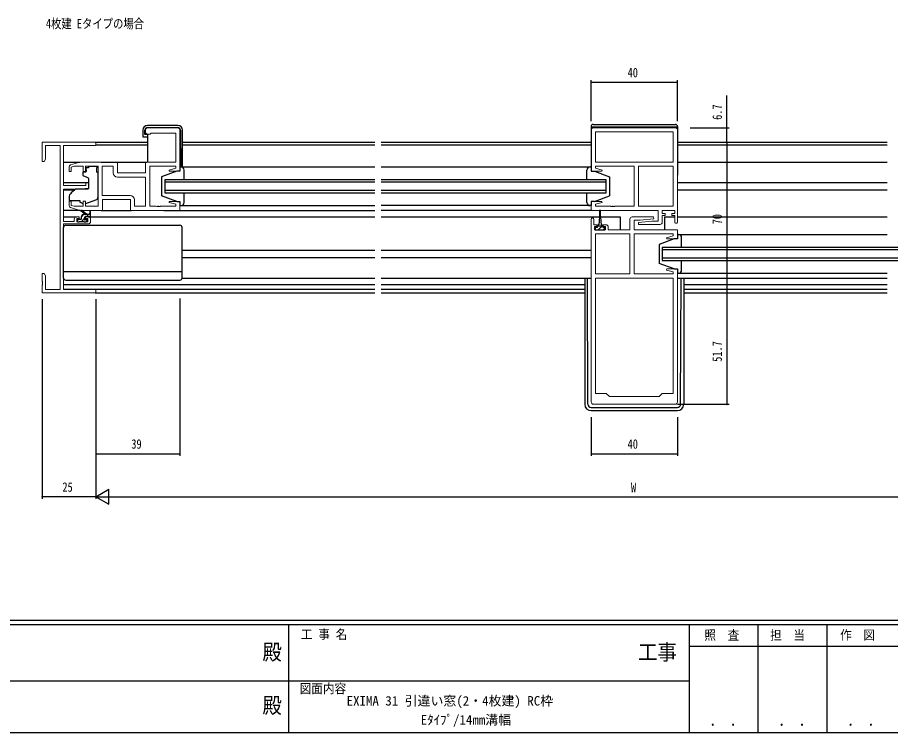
# Model space of a CAD drawing. Units: millimetres, scale not verified. Extents: x -567 to 567, y -403 to 403.
# Drawn here: x -138.6 to 266.9, y -403 to -70.9 of the extents above; entities that cross this region are included whole.
import ezdxf
from ezdxf.enums import TextEntityAlignment as Align

# ---------------------------------------------------------------- set-up
doc = ezdxf.new("R2010")
doc.units = ezdxf.units.MM
doc.header["$LTSCALE"] = 2
for name, color, linetype in [('0-1_USER1', 3, 'Continuous'), ('0-3_YKK_12', 2, 'Continuous'), ('0-4_YKK_13', 4, 'Continuous'), ('0-6_YKK_D', 6, 'Continuous'), ('0-7_YKK_ZWAK', 7, 'Continuous')]:
    doc.layers.add(name, color=color, linetype=linetype)
doc.layers.add('0-2_YKK_11', color=7, linetype='Continuous', lineweight=18)
doc.styles.add('ＭＳ ゴシック', font='')
doc.styles.get('ＭＳ ゴシック').set_extended_font_data('MS Gothic')

msp = doc.modelspace()

# ---------------------------------------------------------------- linework, layer by layer
at = {"layer": '0-2_YKK_11'}
for p, q in [((-79.133, -123.121), (-79.133, -124.121)), ((-64.133, -122.121), (-78.133, -122.121)), ((166.867, -122.121), (128.867, -122.121)), ((165.937, -124.051), (129.797, -124.051)), ((167.867, -165.921), (167.867, -123.121)), ((149.867, -140.051), (149.867, -158.591)), ((-104.633, -165.821), (-104.633, -164.521)), ((127.867, -164.621), (127.867, -249.521)), ((145.867, -189.991), (145.867, -171.451)), ((165.937, -245.521), (165.937, -191.921)), ((128.867, -250.521), (166.867, -250.521))]:
    msp.add_line(p, q, dxfattribs=at)
for points in [[(-78.133, -125.121), (-76.933, -125.121), (-76.633, -124.821), (-76.433, -124.621), (-65.063, -124.621), (-65.063, -138.121), (-79.133, -138.121), (-79.133, -143.121), (-92.133, -143.121), (-92.133, -138.121), (-109.633, -138.121), (-113.921, -139.407)], [(-86.133, -160.521), (-63.133, -160.521), (-63.133, -156.321), (-68.094, -156.321), (-68.163, -156.844), (-65.063, -157.674), (-65.063, -158.591), (-72.175, -158.591), (-72.358, -158.711), (-72.908, -158.711), (-73.092, -158.591), (-73.175, -158.591), (-73.358, -158.711), (-73.908, -158.711), (-74.092, -158.591), (-77.133, -158.591), (-77.133, -140.051), (-65.063, -140.051), (-65.063, -140.968), (-68.163, -141.799), (-68.094, -142.321), (-63.133, -142.321), (-63.133, -123.121)], [(127.867, -123.121), (127.867, -142.321), (132.827, -142.321), (132.896, -141.799), (129.797, -140.968), (129.797, -140.051), (147.867, -140.051), (147.867, -158.591), (138.825, -158.591), (138.642, -158.711), (138.092, -158.711), (137.908, -158.591), (137.825, -158.591), (137.642, -158.711), (137.092, -158.711), (136.908, -158.591), (129.797, -158.591), (129.797, -157.674), (132.896, -156.844), (132.827, -156.321), (127.867, -156.321), (127.867, -160.521), (158.937, -160.521), (158.937, -165.521), (156.06, -165.521), (149.847, -166.065), (149.889, -167.021), (159.867, -167.021)], [(-112.233, -164.521), (-112.233, -165.621), (-117.133, -165.621), (-117.133, -150.621), (-110.133, -150.621), (-105.633, -150.228), (-105.633, -147.621), (-106.833, -147.621), (-106.833, -148.921), (-117.133, -148.921), (-117.133, -130.451), (-102.133, -130.451), (-102.133, -128.821), (-127.133, -128.821), (-127.133, -137.821), (-126.133, -137.821), (-125.503, -136.73), (-125.503, -130.451), (-118.763, -130.451)], [(-118.763, -130.451), (-118.763, -197.191), (-125.503, -197.191), (-125.503, -190.912), (-126.133, -189.821), (-127.133, -189.821), (-127.133, -193.363), (-127.013, -193.546), (-127.013, -194.096), (-127.133, -194.279), (-127.133, -194.363), (-127.013, -194.546), (-127.013, -195.096), (-127.133, -195.279), (-127.133, -198.821), (-102.133, -198.821), (-102.133, -197.191), (-117.133, -197.191), (-117.133, -166.821), (-105.633, -166.821)], [(-114.633, -140.365), (-114.633, -142.421), (-113.633, -142.421), (-113.633, -140.47), (-112.238, -140.051), (-108.033, -140.051), (-108.033, -142.421), (-107.033, -142.421), (-107.033, -140.051), (-101.133, -140.051), (-101.133, -158.591), (-107.033, -158.591), (-107.033, -156.221), (-108.033, -156.221), (-108.033, -158.591), (-112.238, -158.591), (-113.633, -158.173), (-113.633, -156.221), (-114.633, -156.221), (-114.633, -158.277)], [(-99.203, -140.051), (-99.203, -153.591), (-86.203, -153.591)], [(-94.063, -143.051), (-94.063, -140.051), (-99.203, -140.051), (-99.203, -153.591)], [(-84.203, -155.591), (-84.203, -158.591), (-79.133, -158.591), (-79.133, -145.051), (-92.063, -145.051)], [(-113.921, -159.235), (-109.633, -160.521), (-99.133, -160.521), (-99.133, -155.521), (-86.133, -155.521), (-86.133, -160.521)], [(160.867, -166.021), (160.867, -162.821), (162.267, -162.821), (162.267, -162.021), (160.867, -162.021), (160.867, -160.521), (166.667, -160.521), (166.667, -162.021), (165.267, -162.021), (165.267, -162.821), (166.667, -162.821), (166.667, -165.921)], [(-105.633, -163.521), (-106.933, -163.521), (-106.933, -164.321), (-105.833, -164.321), (-105.833, -165.821), (-111.033, -165.821), (-111.033, -164.321), (-109.933, -164.321), (-109.933, -163.521), (-111.233, -163.521)], [(134.767, -167.221), (133.467, -167.221), (133.467, -168.021), (134.567, -168.021), (134.567, -169.521), (129.367, -169.521), (129.367, -168.021), (130.467, -168.021), (130.467, -167.221), (129.067, -167.221), (129.067, -164.621)], [(145.867, -164.521), (145.867, -169.521), (135.767, -169.521), (135.767, -168.221)], [(167.867, -249.521), (167.867, -187.721), (162.906, -187.721), (162.837, -188.244), (165.937, -189.074), (165.937, -189.991), (147.867, -189.991), (147.867, -171.451), (156.908, -171.451), (157.092, -171.331), (157.642, -171.331), (157.825, -171.451), (157.908, -171.451), (158.092, -171.331), (158.642, -171.331), (158.825, -171.451), (165.937, -171.451), (165.937, -172.368), (162.837, -173.199), (162.906, -173.721), (167.867, -173.721), (167.867, -169.521), (147.797, -169.521), (147.797, -165.021), (150.674, -165.021), (156.887, -164.478), (156.845, -163.521), (146.867, -163.521)]]:
    msp.add_lwpolyline(points, dxfattribs=at)
for points in [[(165.937, -124.051), (129.797, -124.051), (129.797, -138.121), (165.937, -138.121)], [(149.867, -140.051), (149.867, -158.591), (165.937, -158.591), (165.937, -140.051)], [(145.867, -189.991), (145.867, -171.451), (129.797, -171.451), (129.797, -189.991)], [(165.937, -245.521), (165.937, -191.921), (129.797, -191.921), (129.797, -245.521), (134.867, -245.521), (136.367, -247.021), (159.367, -247.021), (160.867, -245.521)]]:
    msp.add_lwpolyline(points, close=True, dxfattribs=at)
for centre, radius, start, end in [((-78.133, -123.121), 1, 90.00001, 179.99999), ((-78.133, -124.121), 1, 180.00001, 269.99999), ((-64.133, -123.121), 1, 0.00001, 89.99999), ((128.867, -123.121), 1, 90.00001, 179.99999), ((166.867, -123.121), 1, 0.00001, 89.99999), ((-113.633, -140.365), 1, 106.69926, 180.00004), ((-92.063, -143.051), 2, 180.00001, 269.99999), ((-86.203, -155.591), 2, 0.00001, 89.99999), ((-113.633, -158.277), 1, 179.99996, 253.30074), ((-111.233, -164.521), 1, 90.00001, 179.99999), ((-105.633, -164.521), 1, 0.00001, 89.99999), ((-105.633, -165.821), 1, 270.00001, 359.99999), ((128.467, -164.621), 0.6, 359.99999, 180.00001), ((146.867, -164.521), 1, 90.00001, 179.99999), ((159.867, -166.021), 1, 270.00001, 359.99999), ((167.267, -165.921), 0.6, 179.99999, 0.00001), ((134.767, -168.221), 1, 0.00001, 89.99999), ((128.867, -249.521), 1, 180.00001, 269.99999), ((166.867, -249.521), 1, 270.00001, 359.99999)]:
    msp.add_arc(centre, radius, start, end, dxfattribs=at)
at = {"layer": '0-3_YKK_12'}
for p, q in [((-102.433, -128.821), (-78.159, -128.821)), ((-61.859, -128.821), (27.367, -128.821)), ((30.367, -128.821), (127.767, -128.821)), ((167.967, -128.821), (265.367, -128.821)), ((-78.159, -130.221), (-102.133, -130.221)), ((27.367, -130.221), (-61.859, -130.221)), ((127.767, -130.221), (30.367, -130.221)), ((265.367, -130.221), (167.967, -130.221)), ((-117.133, -138.121), (-109.56, -138.121)), ((-99.633, -138.121), (-78.633, -138.121)), ((167.967, -138.121), (265.367, -138.121)), ((-117.133, -147.621), (-105.633, -147.621)), ((-70.133, -146.321), (-70.133, -152.321)), ((27.367, -146.321), (-70.133, -146.321)), ((-70.133, -147.321), (27.367, -147.321)), ((134.867, -146.321), (30.367, -146.321)), ((30.367, -147.321), (134.867, -147.321)), ((134.867, -152.321), (134.867, -146.321)), ((167.867, -147.621), (265.367, -147.621)), ((-117.133, -151.021), (-112.01, -151.021)), ((27.367, -151.321), (-70.133, -151.321)), ((-70.133, -152.321), (27.367, -152.321)), ((134.867, -151.321), (30.367, -151.321)), ((30.367, -152.321), (134.867, -152.321)), ((167.867, -151.021), (265.367, -151.021)), ((-70.633, -160.521), (27.367, -160.521)), ((128.367, -160.521), (30.367, -160.521)), ((-117.133, -163.521), (-111.233, -163.521)), ((-105.633, -163.521), (27.367, -163.521)), ((30.367, -163.521), (131.717, -163.521)), ((132.217, -163.521), (141.367, -163.521)), ((141.367, -163.521), (141.367, -169.521)), ((161.867, -163.521), (161.867, -169.521)), ((161.867, -163.521), (166.667, -163.521)), ((167.867, -163.521), (265.367, -163.521)), ((160.867, -177.721), (160.867, -183.721)), ((265.367, -177.721), (160.867, -177.721)), ((365.867, -177.721), (261.367, -177.721)), ((-62.133, -179.021), (27.367, -179.021)), ((-62.133, -182.421), (27.367, -182.421)), ((30.367, -179.021), (127.867, -179.021)), ((30.367, -182.421), (127.867, -182.421)), ((160.867, -178.721), (265.367, -178.721)), ((261.367, -178.721), (365.867, -178.721)), ((265.367, -182.721), (160.867, -182.721)), ((160.867, -183.721), (265.367, -183.721)), ((365.867, -182.721), (261.367, -182.721)), ((261.367, -183.721), (365.867, -183.721)), ((167.867, -191.921), (265.367, -191.921)), ((-117.133, -194.921), (27.367, -194.921)), ((27.367, -197.191), (-116.833, -197.191)), ((30.367, -194.921), (124.867, -194.921)), ((124.867, -197.191), (30.367, -197.191)), ((170.867, -194.921), (265.367, -194.921)), ((265.367, -197.191), (170.867, -197.191)), ((-102.433, -198.821), (27.367, -198.821)), ((30.367, -198.821), (124.867, -198.821)), ((170.867, -198.821), (265.367, -198.821))]:
    msp.add_line(p, q, dxfattribs=at)
at = {"layer": '0-4_YKK_13'}
for p, q in [((-64.059, -121.021), (-78.159, -121.021)), ((127.767, -121.621), (127.767, -140.321)), ((128.767, -120.621), (166.967, -120.621)), ((167.967, -121.621), (167.967, -144.117)), ((-80.359, -123.221), (-80.359, -126.321)), ((-79.359, -125.321), (-79.359, -123.221)), ((-78.159, -125.321), (-79.359, -125.321)), ((-78.159, -122.021), (-64.107, -122.021)), ((-78.159, -125.321), (-78.159, -138.121)), ((-62.907, -123.211), (-62.759, -140.121)), ((-61.859, -139.621), (-61.859, -123.221)), ((167.967, -121.821), (127.767, -121.821)), ((-80.359, -126.321), (-79.859, -126.321)), ((-79.859, -126.321), (-78.159, -126.321)), ((-106.703, -141.721), (-106.703, -140.721)), ((-105.533, -140.721), (-106.703, -140.721)), ((-106.703, -141.721), (-106.703, -140.721)), ((-105.533, -140.721), (-106.703, -140.721)), ((-106.703, -141.721), (-106.703, -140.721)), ((-105.533, -140.721), (-106.703, -140.721)), ((-106.703, -141.721), (-106.703, -142.421)), ((-106.703, -141.721), (-106.703, -142.421)), ((-106.703, -141.721), (-106.703, -142.421)), ((-105.533, -140.051), (-105.533, -140.721)), ((-105.533, -140.051), (-101.733, -140.051)), ((-105.533, -140.051), (-105.533, -140.721)), ((-105.533, -140.051), (-101.733, -140.051)), ((-105.533, -140.051), (-105.533, -140.721)), ((-105.533, -140.051), (-101.733, -140.051)), ((-101.733, -140.051), (-101.733, -140.721)), ((-101.733, -140.051), (-101.733, -140.721)), ((-101.733, -140.051), (-101.733, -140.721)), ((-101.733, -141.721), (-101.733, -140.721)), ((-101.733, -141.721), (-101.733, -140.721)), ((-101.733, -141.721), (-101.733, -140.721)), ((-101.733, -142.721), (-101.733, -141.721)), ((-101.733, -142.721), (-101.733, -141.721)), ((-101.733, -142.721), (-101.733, -141.721)), ((-63.133, -140.121), (-62.359, -140.121)), ((-63.133, -140.321), (-63.133, -142.321)), ((-62.633, -140.321), (-63.133, -140.321)), ((-63.133, -140.321), (27.367, -140.321)), ((-61.133, -146.321), (-61.133, -141.821)), ((30.367, -140.322), (127.867, -140.323)), ((125.867, -146.321), (125.867, -141.821)), ((127.367, -140.321), (127.867, -140.321)), ((127.867, -140.321), (127.867, -142.321)), ((-108.233, -143.021), (-108.233, -144.071)), ((-108.233, -143.021), (-108.233, -144.071)), ((-108.233, -143.021), (-108.233, -144.071)), ((-107.003, -142.721), (-107.933, -142.721)), ((-107.003, -142.721), (-107.933, -142.721)), ((-107.003, -142.721), (-107.933, -142.721)), ((-107.904, -144.541), (-105.904, -145.269)), ((-107.904, -144.541), (-105.904, -145.269)), ((-107.904, -144.541), (-105.904, -145.269)), ((-105.633, -145.718), (-105.633, -150.324)), ((-105.633, -145.718), (-105.633, -150.324)), ((-105.633, -145.718), (-105.633, -150.324)), ((-101.733, -142.721), (-101.133, -142.721)), ((-101.733, -142.721), (-101.133, -142.721)), ((-101.733, -142.721), (-101.133, -142.721)), ((-101.133, -154.276), (-101.133, -142.721)), ((-101.133, -154.276), (-101.133, -142.721)), ((-101.133, -154.276), (-101.133, -142.721)), ((-64.633, -142.321), (-71.633, -144.921)), ((-71.633, -144.921), (-71.633, -153.721)), ((-63.133, -142.321), (-64.633, -142.321)), ((127.867, -142.321), (129.367, -142.321)), ((129.367, -142.321), (136.367, -144.921)), ((136.367, -144.921), (136.367, -153.721)), ((167.967, -144.117), (167.867, -144.117)), ((-111.87, -150.904), (-113.562, -152.323)), ((-111.87, -150.904), (-113.562, -152.323)), ((-111.87, -150.904), (-113.562, -152.323)), ((-105.85, -150.623), (-111.236, -150.67)), ((-105.85, -150.623), (-111.236, -150.67)), ((-105.85, -150.623), (-111.236, -150.67)), ((-64.633, -156.321), (-71.633, -153.721)), ((-61.133, -156.821), (-61.133, -152.321)), ((125.867, -156.821), (125.867, -152.321)), ((129.367, -156.321), (136.367, -153.721)), ((-114.633, -154.621), (-114.633, -155.921)), ((-114.633, -154.621), (-114.633, -155.921)), ((-114.633, -154.621), (-114.633, -155.921)), ((-114.633, -155.921), (-109.633, -155.921)), ((-114.633, -155.921), (-109.633, -155.921)), ((-114.633, -155.921), (-109.633, -155.921)), ((-109.633, -155.921), (-109.633, -156.221)), ((-109.633, -155.921), (-109.633, -156.221)), ((-109.633, -155.921), (-109.633, -156.221)), ((-109.633, -156.221), (-109.633, -156.718)), ((-109.633, -156.221), (-109.633, -156.718)), ((-109.633, -156.221), (-109.633, -156.718)), ((-108.327, -157.328), (-109.633, -156.718)), ((-108.327, -157.328), (-109.633, -156.718)), ((-108.327, -157.328), (-109.633, -156.718)), ((-106.761, -157.362), (-102.124, -155.687)), ((-106.761, -157.362), (-102.124, -155.687)), ((-106.761, -157.362), (-102.124, -155.687)), ((-64.633, -156.321), (-63.133, -156.321)), ((-63.133, -156.321), (-63.133, -158.321)), ((127.867, -156.321), (127.867, -158.321)), ((129.367, -156.321), (127.867, -156.321)), ((-109.56, -160.521), (-117.133, -160.521)), ((-107.133, -162.321), (-108.953, -160.92)), ((-106.533, -162.321), (-108.751, -160.639)), ((-104.933, -161.195), (-105.132, -162.321)), ((-104.633, -163.021), (-104.633, -161.022)), ((-99.633, -160.521), (-85.633, -160.521)), ((-63.133, -158.321), (-62.633, -158.321)), ((-63.133, -158.322), (27.367, -158.321)), ((127.867, -158.321), (30.367, -158.321)), ((127.867, -158.321), (127.367, -158.321)), ((131.717, -160.771), (131.717, -163.721)), ((132.217, -163.721), (132.217, -160.771)), ((-110.234, -164.721), (-110.833, -165.32)), ((-110.833, -165.021), (-110.833, -165.521)), ((-109.133, -164.721), (-110.533, -164.721)), ((-110.533, -165.821), (-110.033, -165.821)), ((-109.833, -165.621), (-107.733, -165.621)), ((-107.233, -163.965), (-108.889, -165.621)), ((-107.834, -162.321), (-108.833, -163.32)), ((-108.833, -164.421), (-108.833, -163.321)), ((-107.833, -162.321), (-104.633, -162.321)), ((-107.533, -165.821), (-106.933, -165.821)), ((-107.233, -164.26), (-107.233, -163.621)), ((-106.933, -163.321), (-104.933, -163.321)), ((-106.154, -165.131), (-106.824, -165.8)), ((-106.433, -164.721), (-106.772, -164.721)), ((-106.721, -165.733), (-106.221, -165.233)), ((-105.589, -162.321), (-106.589, -163.321)), ((131.717, -163.721), (131.467, -167.221)), ((132.217, -163.721), (132.467, -167.221)), ((-117.133, -191.921), (-117.133, -168.421)), ((-116.133, -167.421), (-63.133, -167.421)), ((-62.133, -191.921), (-62.133, -168.421)), ((129.667, -168.421), (129.667, -169.521)), ((130.717, -168.421), (129.667, -168.421)), ((129.955, -168.421), (129.667, -168.71)), ((129.667, -169.521), (134.267, -169.521)), ((130.717, -168.421), (130.717, -167.621)), ((133.217, -167.921), (130.717, -167.921)), ((131.117, -167.221), (131.467, -167.221)), ((132.467, -167.221), (132.817, -167.221)), ((133.217, -167.621), (133.217, -168.421)), ((134.267, -168.421), (133.217, -168.421)), ((134.267, -168.6), (133.345, -169.521)), ((134.267, -169.521), (134.267, -168.421)), ((166.367, -173.721), (159.367, -176.321)), ((167.867, -173.721), (166.367, -173.721)), ((167.867, -171.721), (167.867, -173.721)), ((168.367, -171.721), (167.867, -171.721)), ((167.867, -171.721), (265.367, -171.721)), ((169.867, -177.721), (169.867, -173.221)), ((159.367, -176.321), (159.367, -185.121)), ((166.367, -187.721), (159.367, -185.121)), ((169.867, -188.221), (169.867, -183.721)), ((-117.133, -188.881), (-62.133, -188.881)), ((166.367, -187.721), (167.867, -187.721)), ((167.867, -187.721), (167.867, -189.721)), ((167.867, -189.721), (168.367, -189.721)), ((167.867, -189.721), (265.367, -189.721)), ((-116.133, -192.921), (-63.133, -192.921)), ((-62.133, -191.921), (27.367, -191.921)), ((-62.133, -191.921), (27.367, -191.921)), ((30.367, -191.921), (127.867, -191.921)), ((30.367, -191.921), (127.867, -191.921)), ((124.867, -191.921), (124.867, -250.519)), ((126.36, -250.526), (126.076, -191.921)), ((169.374, -250.526), (169.658, -191.921)), ((170.867, -191.921), (170.867, -250.519)), ((127.86, -252.019), (167.874, -252.019)), ((127.867, -253.519), (167.867, -253.519))]:
    msp.add_line(p, q, dxfattribs=at)
msp.add_lwpolyline([(132.7, -167.921), (131.967, -168.655), (131.1, -169.521)], dxfattribs=at)
for centre, radius, start, end in [((-78.159, -123.221), 2.2, 90, 180), ((-64.059, -123.221), 2.2, 0, 90), ((128.767, -121.621), 1, 90, 180), ((166.967, -121.621), 1, 0, 90), ((-78.159, -123.221), 1.2, 90, 180), ((-64.107, -123.221), 1.2, 0.5, 90), ((-62.633, -141.821), 1.5, 0, 90), ((-62.359, -139.621), 0.5, 270, 0), ((127.367, -141.821), 1.5, 90, 180), ((-107.933, -143.021), 0.3, 90, 180), ((-107.933, -143.021), 0.3, 90, 180), ((-107.933, -143.021), 0.3, 90, 180), ((-107.733, -144.071), 0.5, 180, 250), ((-107.733, -144.071), 0.5, 180, 250), ((-107.733, -144.071), 0.5, 180, 250), ((-107.003, -142.421), 0.3, 270, 0), ((-107.003, -142.421), 0.3, 270, 0), ((-107.003, -142.421), 0.3, 270, 0), ((-106.133, -145.718), 0.5, 0, 70), ((-106.133, -145.718), 0.5, 0, 70), ((-106.133, -145.718), 0.5, 0, 70), ((-111.633, -154.621), 3, 130, 180), ((-111.633, -154.621), 3, 130, 180), ((-111.633, -154.621), 3, 130, 180), ((-111.228, -151.67), 1, 90.5, 130), ((-111.228, -151.67), 1, 90.5, 130), ((-111.228, -151.67), 1, 90.5, 130), ((-105.933, -150.324), 0.3, 270.5, 0), ((-105.933, -150.324), 0.3, 270.5, 0), ((-105.933, -150.324), 0.3, 270.5, 0), ((-107.904, -156.421), 1, 245, 262.59308), ((-107.904, -156.421), 1, 245, 262.59308), ((-107.904, -156.421), 1, 245, 262.59308), ((-107.101, -156.421), 1, 273.88684, 289.85326), ((-107.101, -156.421), 1, 273.88684, 289.85326), ((-107.101, -156.421), 1, 273.88684, 289.85326), ((-102.633, -154.276), 1.5, 289.85326, 0), ((-102.633, -154.276), 1.5, 289.85326, 0), ((-102.633, -154.276), 1.5, 289.85326, 0), ((-62.633, -156.821), 1.5, 270, 0), ((127.367, -156.821), 1.5, 180, 270), ((-108.933, -160.721), 0.2, 24.41711, 264.41711), ((-104.833, -161.022), 0.2, 360, 240), ((131.967, -160.771), 0.25, 0, 180), ((-110.533, -165.021), 0.3, 90, 180), ((-110.533, -165.521), 0.3, 180, 270), ((-110.033, -165.621), 0.2, 270, 360), ((-109.133, -164.421), 0.3, 270, 360), ((-107.833, -163.321), 1, 90, 180), ((-107.533, -165.621), 0.2, 180, 270), ((-107.233, -164.721), 0.25, 123.05573, 326.94427), ((-107.533, -164.26), 0.3, 303.05573, 360), ((-106.933, -163.621), 0.3, 90, 180), ((-106.772, -165.021), 0.3, 90, 146.94427), ((-106.933, -165.521), 0.3, 270, 315), ((-106.433, -165.021), 0.3, 315, 90), ((-104.933, -163.021), 0.3, 270, 360), ((-116.133, -168.421), 1, 90, 180), ((-63.133, -168.421), 1, 0, 90), ((131.117, -167.621), 0.4, 90, 180), ((132.817, -167.621), 0.4, 0, 90), ((168.367, -173.221), 1.5, 0, 90), ((168.367, -188.221), 1.5, 270, 0), ((-116.133, -191.921), 1, 180, 270), ((-63.133, -191.921), 1, 270, 0), ((127.867, -250.519), 3, 180, 270), ((127.86, -250.519), 1.5, 180.27724, 270), ((167.867, -250.519), 3, 270, 0), ((167.874, -250.519), 1.5, 270, 359.72276)]:
    msp.add_arc(centre, radius, start, end, dxfattribs=at)
at = {"layer": '0-6_YKK_D'}
for p, q in [((127.867, -119.121), (127.867, -100.021)), ((127.867, -101.021), (167.867, -101.021)), ((167.867, -119.121), (167.867, -100.021)), ((190.867, -122.121), (190.867, -107.221)), ((173.867, -122.121), (191.867, -122.121)), ((190.867, -128.821), (190.867, -122.121)), ((173.867, -128.821), (191.867, -128.821)), ((173.867, -128.821), (191.867, -128.821)), ((190.867, -128.821), (190.867, -198.821)), ((-127.133, -201.821), (-127.133, -294.519)), ((-102.133, -201.821), (-102.133, -294.519)), ((-102.133, -201.821), (-102.133, -294.519)), ((-63.133, -201.393), (-63.133, -274.519)), ((173.867, -198.821), (191.867, -198.821)), ((173.867, -198.821), (191.867, -198.821)), ((190.867, -198.821), (190.867, -250.521)), ((-102.133, -212.021), (-102.133, -274.519)), ((167.867, -250.521), (191.867, -250.521)), ((127.867, -256.519), (127.867, -274.519)), ((167.867, -256.519), (167.867, -274.519)), ((-102.133, -273.519), (-63.133, -273.519)), ((127.867, -273.519), (167.867, -273.519)), ((-102.133, -293.519), (-96.071, -290.019)), ((-96.071, -297.019), (-96.071, -290.019)), ((-102.133, -293.519), (-127.133, -293.519)), ((-102.133, -293.519), (-90.009, -293.519)), ((-102.133, -293.519), (-96.071, -297.019)), ((-95.133, -293.519), (390.867, -293.519))]:
    msp.add_line(p, q, dxfattribs=at)
for centre, start, end in [((127.867, -101.021), 0, 180), ((127.867, -101.021), 180, 0), ((167.867, -101.021), 0, 180), ((167.867, -101.021), 180, 0), ((190.867, -122.121), 90, 270), ((190.867, -122.121), 270, 90), ((190.867, -128.821), 90, 270), ((190.867, -128.821), 90, 270), ((190.867, -128.821), 270, 90), ((190.867, -128.821), 270, 90), ((190.867, -198.821), 90, 270), ((190.867, -198.821), 90, 270), ((190.867, -198.821), 270, 90), ((190.867, -198.821), 270, 90), ((190.867, -250.521), 90, 270), ((190.867, -250.521), 270, 90), ((-102.133, -273.519), 0, 180), ((-102.133, -273.519), 180, 0), ((-63.133, -273.519), 0, 180), ((-63.133, -273.519), 180, 0), ((127.867, -273.519), 0, 180), ((127.867, -273.519), 180, 0), ((167.867, -273.519), 0, 180), ((167.867, -273.519), 180, 0), ((-127.133, -293.519), 0, 180), ((-127.133, -293.519), 180, 0)]:
    msp.add_arc(centre, 0.106, start, end, dxfattribs=at)
at = {"layer": '0-7_YKK_ZWAK'}
for p, q in [((537.3, -351), (-562.7, -351)), ((483.3, -353), (-562.7, -353)), ((-12.7, -353), (-12.7, -403)), ((173.3, -353), (173.3, -403)), ((205.3, -353), (205.3, -403)), ((237.3, -353), (237.3, -403)), ((270.706, -362.999), (173.3, -362.999)), ((-194.7, -378.999), (-10.7, -378.999)), ((-10.7, -378.999), (173.3, -378.999)), ((-562.7, -403), (483.3, -403))]:
    msp.add_line(p, q, dxfattribs=at)

# ---------------------------------------------------------------- texts
at = {"layer": '0-1_USER1', "style": 'ＭＳ ゴシック', "width": 0.8}
msp.add_text('4枚建 Eタイプの場合', height=4.399, dxfattribs=at).set_placement((-125.368, -77.29), align=Align.BOTTOM_LEFT)
at = {"layer": '0-1_USER1', "style": 'ＭＳ ゴシック'}
for s, p in [('EXIMA 31 引違い窓(2・4枚建) RC枠', (14.296, -391.784)), ('Eﾀｲﾌﾟ/14mm溝幅', (48.696, -400.607))]:
    msp.add_text(s, height=4.399, dxfattribs=at).set_placement(p, align=Align.BOTTOM_LEFT)
at = {"layer": '0-6_YKK_D', "style": 'ＭＳ ゴシック', "width": 0.8}
for s, p in [('40', (144.772, -100.021)), ('39', (-85.703, -272.519)), ('40', (144.772, -272.519)), ('25', (-117.715, -292.519)), ('W', (146.332, -292.719))]:
    msp.add_text(s, height=4.399, dxfattribs=at).set_placement(p, align=Align.BOTTOM_LEFT)
for s, p in [('6.7', (189.867, -118.463)), ('70', (189.867, -167.013)), ('51.7', (189.867, -230.836))]:
    msp.add_text(s, height=4.399, rotation=90, dxfattribs=at).set_placement(p, align=Align.BOTTOM_LEFT)
at = {"layer": '0-7_YKK_ZWAK', "style": 'ＭＳ ゴシック', "width": 0.9}
for s, height, p in [('工 事 名', 4.399, (-6.968, -360.904)), ('照  査', 4.399, (180.427, -361.258)), ('担  当', 4.399, (210.949, -361.258)), ('作  図', 4.399, (243.471, -361.231)), ('殿', 7.331, (-24.817, -371.509)), ('工事', 7.331, (149.631, -371.509)), ('図面内容', 4.399, (-7.532, -386.069)), ('殿', 7.331, (-24.817, -396.254)), (' ． ．', 5.132, (179.664, -401.494)), (' ． ．', 5.132, (211.664, -401.494)), (' ． ．', 5.132, (243.664, -401.494))]:
    msp.add_text(s, height=height, dxfattribs=at).set_placement(p, align=Align.BOTTOM_LEFT)

doc.saveas('drawing.dxf')
